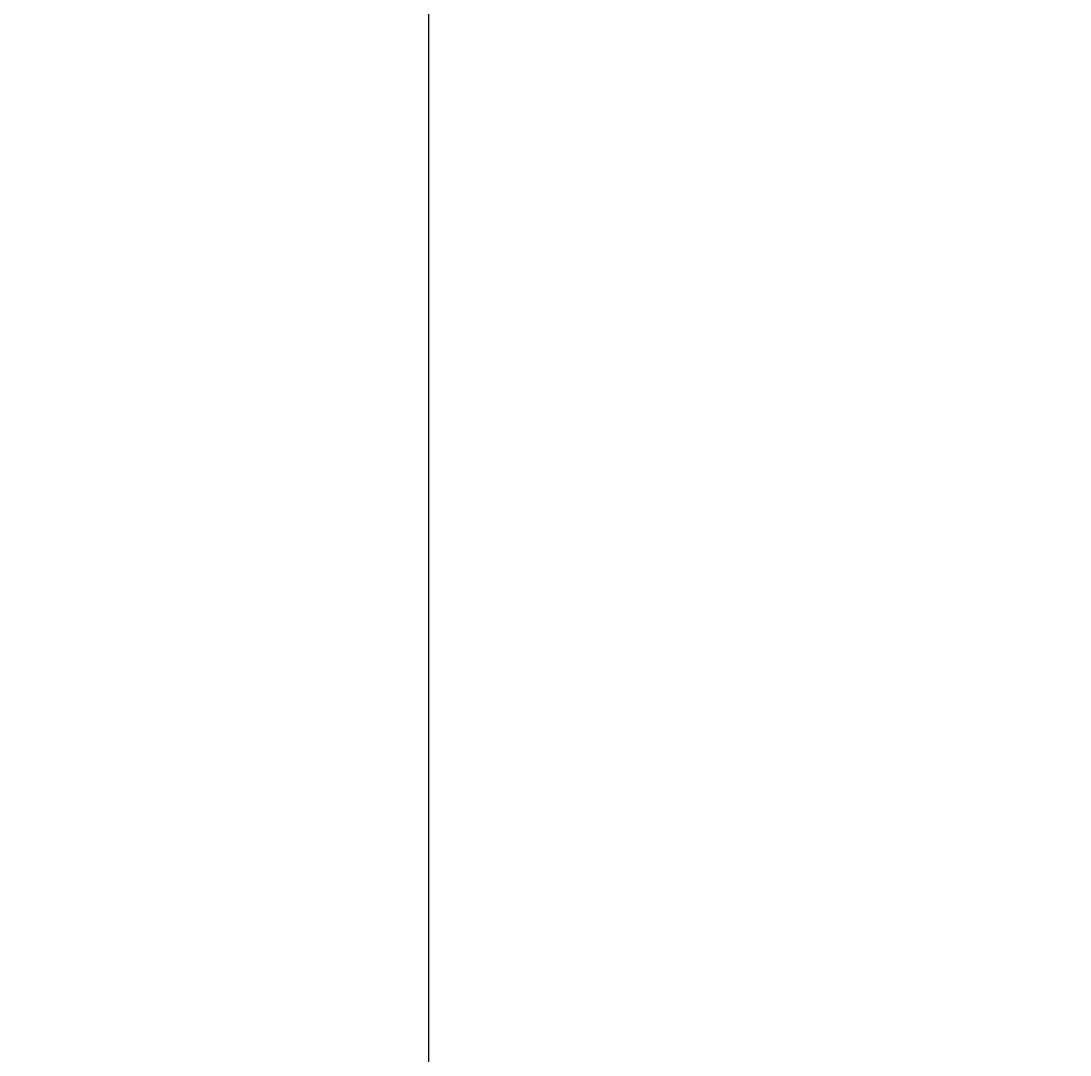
# Model space of a CAD drawing. Header units: millimetres. Extents: x -23600 to 58751, y -29611 to 36794.
# Drawn here: x 7369.1518 to 7369.2772, y -17261.6062 to -17261.4826 of the extents above; entities that cross this region are included whole.
import ezdxf

# ---------------------------------------------------------------- set-up
doc = ezdxf.new("R2010")
doc.units = ezdxf.units.MM
doc.layers.add('A-WALL-PATT', color=111, linetype='Continuous', lineweight=25)
doc.layers.add('I-WALL', color=2, linetype='Continuous', lineweight=9)

msp = doc.modelspace()

# ---------------------------------------------------------------- hatches: boundary and pattern name
at = {"layer": 'A-WALL-PATT', "lineweight": 9}
h = msp.add_hatch(dxfattribs=at)
h.set_pattern_fill('FP_2', color=256, style=0, pattern_type=2)
h.set_pattern_definition([(0, (0, 0), (812.8, 203.2), [33.528, -576.072, 33.528, -576.072, -3251.2]), (0, (0, 0), (812.8, 203.2), [-1219.2, 33.528, -1185.672, 33.528, -576.072, -1422.4]), (0, (0, 0), (812.8, 203.2), [-3048, 33.528, -372.872, 33.528, -982.472]), (120, (304.8, 101.6), (-582.3764, 602.3054), [33.528, -576.072, 33.528, -576.072, -3251.2]), (120, (304.8, 101.6), (-582.3764, 602.3054), [-1219.2, 33.528, -1185.672, 33.528, -576.072, -1422.4]), (120, (304.8, 101.6), (-582.3764, 602.3054), [-3048, 33.528, -372.872, 33.528, -982.472]), (240, (406.4, 508), (-230.4236, -805.5054), [33.528, -576.072, 33.528, -576.072, -3251.2]), (240, (406.4, 508), (-230.4236, -805.5054), [-1219.2, 33.528, -1185.672, 33.528, -576.072, -1422.4]), (240, (406.4, 508), (-230.4236, -805.5054), [-3048, 33.528, -372.872, 33.528, -982.472])])
h.paths.add_polyline_path([(11631.80056, -17261.66138), (11631.80056, -17246.16138), (11000.55056, -17246.16138), (11000.55056, -17261.66138), (11077.28118, -17261.66138)], flags=0)
h.paths.add_polyline_path([(12577.55056, -17261.66138), (12577.55056, -17246.16138), (12546.80056, -17246.16138), (12546.80056, -17261.66138)], flags=0)
h.paths.add_polyline_path([(10893.05056, -17261.66138), (10893.05056, -17246.16138), (8998.25107, -17246.16138), (8998.25107, -17261.66138), (10353.1357, -17261.66138)], flags=0)
h.paths.add_polyline_path([(7369.20056, -17261.66138), (7369.20056, -17246.16138), (7313.75107, -17246.16138), (7313.75107, -17261.66138)], flags=0)
h.paths.add_polyline_path([(6732.40826, -17261.66138), (7175.25107, -17261.66138), (7175.25107, -17246.16138), (3923.45056, -17246.16138), (3923.45056, -17261.66138)], flags=0)
h.paths.add_polyline_path([(8284.20056, -17261.66138), (8890.75107, -17261.66138), (8890.75107, -17246.16138), (8284.20056, -17246.16138)], flags=0)

# ---------------------------------------------------------------- linework, layer by layer
at = {"layer": 'I-WALL', "lineweight": 25}
msp.add_line((7369.20056, -17384.66138), (7369.20056, -17246.16138), dxfattribs=at)

doc.saveas('drawing.dxf')
